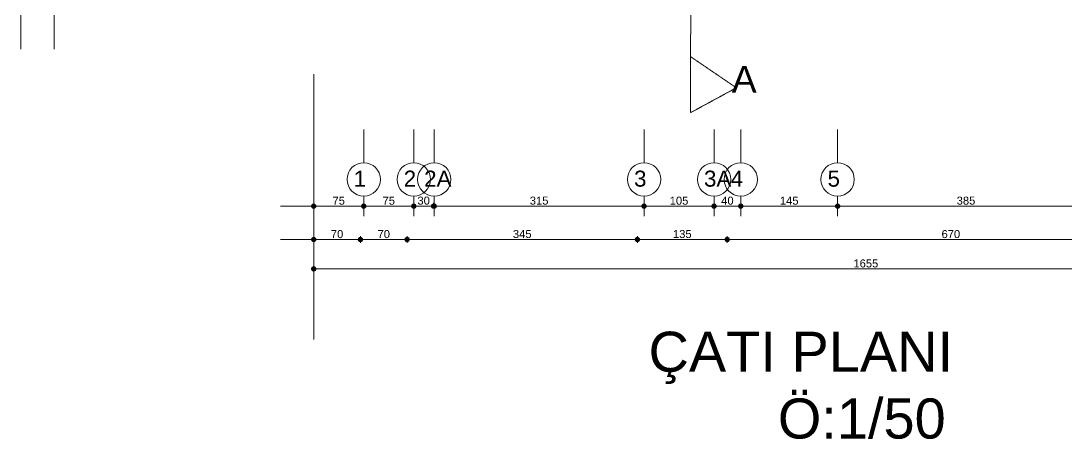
# Model space of a CAD drawing. Header units: millimetres. Extents: x 38129 to 72024, y -56282 to 16512.
# Drawn here: x 59748 to 61315, y -45744 to -45118 of the extents above; entities that cross this region are included whole.
import ezdxf

# ---------------------------------------------------------------- set-up
doc = ezdxf.new("R2010")
doc.units = ezdxf.units.MM
doc.linetypes.add('HIDDEN', pattern=[0.375, 0.25, -0.125])
for name, color, linetype, lineweight in [('DIŞÖLÇÜ', 37, 'Continuous', 0), ('mahal', 7, 'Continuous', 5), ('pencere+KAPI', 1, 'Continuous', 0)]:
    doc.layers.add(name, color=color, linetype=linetype, lineweight=lineweight)
doc.styles.add('icdisolcu_yazi', font='arial.ttf')
doc.styles.get("Standard").update_dxf_attribs({"font": 'arial.ttf'})
doc.dimstyles.new('İç Ölçü', dxfattribs={"dimtxt": 12, "dimasz": 8, "dimexe": 5, "dimexo": 0, "dimgap": 2, "dimtad": 1, "dimdec": 0, "dimzin": 12, "dimdsep": 46, "dimtxsty": 'icdisolcu_yazi', "dimblk": 'DOT', "dimcen": 8, "dimdle": 5, "dimclrd": 256, "dimclre": 256, "dimclrt": 7, "dimadec": 0, "dimazin": 3, "dimtfac": 1, "dimtdec": 0, "dimtix": 1, "dimtmove": 2, "dimatfit": 3, "dimldrblk": 'DOT', "dimfxl": 0, "dimtolj": 1, "dimtzin": 0, "dimlwd": -1, "dimlwe": -1, "dimarcsym": 0})

# ---------------------------------------------------------------- blocks, each defined once
blk = doc.blocks.new('_Dot')
at = {"color": 0, "lineweight": -2}
blk.add_line((-0.5, 0), (-1, 0), dxfattribs=at)
at = {"color": 0, "lineweight": 30, "const_width": 0.5}
blk.add_lwpolyline([(-0.25, 0, 1), (0.25, 0, 1)], format="xyb", close=True, dxfattribs=at)
blk = doc.blocks.new('*D2613')
at = {"layer": 'Defpoints', "color": 0, "transparency": 16777216}
for p in [(60187.2, -45396.5), (60262.2, -45395.4), (60262.2, -45395.4)]:
    blk.add_point(p, dxfattribs=at)
at = {"layer": 'DIŞÖLÇÜ', "transparency": 16777216}
for p, q in [((60187.2, -45396.5), (60187.2, -45390.4)), ((60262.2, -45395.4), (60262.2, -45390.4))]:
    blk.add_line(p, q, dxfattribs=at)
at = {"layer": 'DIŞÖLÇÜ', "linetype": 'Continuous', "transparency": 16777216}
blk.add_line((60195.2, -45395.4), (60254.2, -45395.4), dxfattribs=at)
at = {"layer": 'DIŞÖLÇÜ', "transparency": 16777216, "xscale": 8, "yscale": 8, "zscale": 8, "rotation": 180}
blk.add_blockref('_Dot', (60187.2, -45395.4), dxfattribs=at)
at = {"layer": 'DIŞÖLÇÜ', "transparency": 16777216, "xscale": 8, "yscale": 8, "zscale": 8}
blk.add_blockref('_Dot', (60262.2, -45395.4), dxfattribs=at)
at = {"layer": 'DIŞÖLÇÜ', "color": 7, "transparency": 16777216, "insert": (60224.7, -45387.3), "char_height": 12, "attachment_point": 5, "style": 'icdisolcu_yazi'}
blk.add_mtext('\\A1;75', dxfattribs=at)
blk = doc.blocks.new('*D2614')
at = {"layer": 'Defpoints', "color": 0, "transparency": 16777216}
for p in [(60262.2, -45395.4), (60337.2, -45395.4), (60337.2, -45395.4)]:
    blk.add_point(p, dxfattribs=at)
at = {"layer": 'DIŞÖLÇÜ', "transparency": 16777216}
for p, q in [((60262.2, -45395.4), (60262.2, -45390.4)), ((60337.2, -45395.4), (60337.2, -45390.4))]:
    blk.add_line(p, q, dxfattribs=at)
at = {"layer": 'DIŞÖLÇÜ', "linetype": 'Continuous', "transparency": 16777216}
blk.add_line((60270.2, -45395.4), (60329.2, -45395.4), dxfattribs=at)
at = {"layer": 'DIŞÖLÇÜ', "transparency": 16777216, "xscale": 8, "yscale": 8, "zscale": 8, "rotation": 180}
blk.add_blockref('_Dot', (60262.2, -45395.4), dxfattribs=at)
at = {"layer": 'DIŞÖLÇÜ', "transparency": 16777216, "xscale": 8, "yscale": 8, "zscale": 8}
blk.add_blockref('_Dot', (60337.2, -45395.4), dxfattribs=at)
at = {"layer": 'DIŞÖLÇÜ', "color": 7, "transparency": 16777216, "insert": (60299.7, -45387.3), "char_height": 12, "attachment_point": 5, "style": 'icdisolcu_yazi'}
blk.add_mtext('\\A1;75', dxfattribs=at)
blk = doc.blocks.new('*D2615')
at = {"layer": 'Defpoints', "color": 0, "transparency": 16777216}
for p in [(60367.8, -45395.4), (60682.3, -45395.4), (60682.3, -45395.4)]:
    blk.add_point(p, dxfattribs=at)
at = {"layer": 'DIŞÖLÇÜ', "transparency": 16777216}
for p, q in [((60367.8, -45395.4), (60367.8, -45390.4)), ((60682.3, -45395.4), (60682.3, -45390.4))]:
    blk.add_line(p, q, dxfattribs=at)
at = {"layer": 'DIŞÖLÇÜ', "linetype": 'Continuous', "transparency": 16777216}
blk.add_line((60375.8, -45395.4), (60674.3, -45395.4), dxfattribs=at)
at = {"layer": 'DIŞÖLÇÜ', "transparency": 16777216, "xscale": 8, "yscale": 8, "zscale": 8, "rotation": 180}
blk.add_blockref('_Dot', (60367.8, -45395.4), dxfattribs=at)
at = {"layer": 'DIŞÖLÇÜ', "transparency": 16777216, "xscale": 8, "yscale": 8, "zscale": 8}
blk.add_blockref('_Dot', (60682.3, -45395.4), dxfattribs=at)
at = {"layer": 'DIŞÖLÇÜ', "color": 7, "transparency": 16777216, "insert": (60525, -45387.2), "char_height": 12, "attachment_point": 5, "style": 'icdisolcu_yazi'}
blk.add_mtext('\\A1;315', dxfattribs=at)
blk = doc.blocks.new('*D2616')
at = {"layer": 'Defpoints', "color": 0, "transparency": 16777216}
for p in [(60682.3, -45395.4), (60787.2, -45395.4), (60787.2, -45395.4)]:
    blk.add_point(p, dxfattribs=at)
at = {"layer": 'DIŞÖLÇÜ', "transparency": 16777216}
for p, q in [((60682.3, -45395.4), (60682.3, -45390.4)), ((60787.2, -45395.4), (60787.2, -45390.4))]:
    blk.add_line(p, q, dxfattribs=at)
at = {"layer": 'DIŞÖLÇÜ', "linetype": 'Continuous', "transparency": 16777216}
blk.add_line((60690.3, -45395.4), (60779.2, -45395.4), dxfattribs=at)
at = {"layer": 'DIŞÖLÇÜ', "transparency": 16777216, "xscale": 8, "yscale": 8, "zscale": 8, "rotation": 180}
blk.add_blockref('_Dot', (60682.3, -45395.4), dxfattribs=at)
at = {"layer": 'DIŞÖLÇÜ', "transparency": 16777216, "xscale": 8, "yscale": 8, "zscale": 8}
blk.add_blockref('_Dot', (60787.2, -45395.4), dxfattribs=at)
at = {"layer": 'DIŞÖLÇÜ', "color": 7, "transparency": 16777216, "insert": (60734.7, -45387.3), "char_height": 12, "attachment_point": 5, "style": 'icdisolcu_yazi'}
blk.add_mtext('\\A1;105', dxfattribs=at)
blk = doc.blocks.new('*D2617')
at = {"layer": 'Defpoints', "color": 0, "transparency": 16777216}
for p in [(60827.2, -45395.4), (60972.4, -45395.4), (60972.4, -45395.4)]:
    blk.add_point(p, dxfattribs=at)
at = {"layer": 'DIŞÖLÇÜ', "transparency": 16777216}
for p, q in [((60827.2, -45395.4), (60827.2, -45390.4)), ((60972.4, -45395.4), (60972.4, -45390.4))]:
    blk.add_line(p, q, dxfattribs=at)
at = {"layer": 'DIŞÖLÇÜ', "linetype": 'Continuous', "transparency": 16777216}
blk.add_line((60835.2, -45395.4), (60964.4, -45395.4), dxfattribs=at)
at = {"layer": 'DIŞÖLÇÜ', "transparency": 16777216, "xscale": 8, "yscale": 8, "zscale": 8, "rotation": 180}
blk.add_blockref('_Dot', (60827.2, -45395.4), dxfattribs=at)
at = {"layer": 'DIŞÖLÇÜ', "transparency": 16777216, "xscale": 8, "yscale": 8, "zscale": 8}
blk.add_blockref('_Dot', (60972.4, -45395.4), dxfattribs=at)
at = {"layer": 'DIŞÖLÇÜ', "color": 7, "transparency": 16777216, "insert": (60899.8, -45387.3), "char_height": 12, "attachment_point": 5, "style": 'icdisolcu_yazi'}
blk.add_mtext('\\A1;145', dxfattribs=at)
blk = doc.blocks.new('*D2618')
at = {"layer": 'Defpoints', "color": 0, "transparency": 16777216}
for p in [(60972.4, -45395.4), (61357.2, -45395.4), (61357.2, -45395.4)]:
    blk.add_point(p, dxfattribs=at)
at = {"layer": 'DIŞÖLÇÜ', "transparency": 16777216}
for p, q in [((60972.4, -45395.4), (60972.4, -45390.4)), ((61357.2, -45395.4), (61357.2, -45390.4))]:
    blk.add_line(p, q, dxfattribs=at)
at = {"layer": 'DIŞÖLÇÜ', "linetype": 'Continuous', "transparency": 16777216}
blk.add_line((60980.4, -45395.4), (61349.2, -45395.4), dxfattribs=at)
at = {"layer": 'DIŞÖLÇÜ', "transparency": 16777216, "xscale": 8, "yscale": 8, "zscale": 8, "rotation": 180}
blk.add_blockref('_Dot', (60972.4, -45395.4), dxfattribs=at)
at = {"layer": 'DIŞÖLÇÜ', "transparency": 16777216, "xscale": 8, "yscale": 8, "zscale": 8}
blk.add_blockref('_Dot', (61357.2, -45395.4), dxfattribs=at)
at = {"layer": 'DIŞÖLÇÜ', "color": 7, "transparency": 16777216, "insert": (61164.8, -45387.2), "char_height": 12, "attachment_point": 5, "style": 'icdisolcu_yazi'}
blk.add_mtext('\\A1;385', dxfattribs=at)
blk = doc.blocks.new('*D2621')
at = {"layer": 'Defpoints', "color": 0, "transparency": 16777216}
for p in [(60187.2, -45489.4), (61842.3, -45489.4), (61842.3, -45489.4)]:
    blk.add_point(p, dxfattribs=at)
at = {"layer": 'DIŞÖLÇÜ', "transparency": 16777216}
for p, q in [((60187.2, -45489.4), (60187.2, -45484.4)), ((61842.3, -45489.4), (61842.3, -45484.4))]:
    blk.add_line(p, q, dxfattribs=at)
at = {"layer": 'DIŞÖLÇÜ', "linetype": 'Continuous', "transparency": 16777216}
blk.add_line((60195.2, -45489.4), (61834.3, -45489.4), dxfattribs=at)
at = {"layer": 'DIŞÖLÇÜ', "transparency": 16777216, "xscale": 8, "yscale": 8, "zscale": 8, "rotation": 180}
blk.add_blockref('_Dot', (60187.2, -45489.4), dxfattribs=at)
at = {"layer": 'DIŞÖLÇÜ', "transparency": 16777216, "xscale": 8, "yscale": 8, "zscale": 8}
blk.add_blockref('_Dot', (61842.3, -45489.4), dxfattribs=at)
at = {"layer": 'DIŞÖLÇÜ', "color": 7, "transparency": 16777216, "insert": (61014.7, -45481.3), "char_height": 12, "attachment_point": 5, "style": 'icdisolcu_yazi'}
blk.add_mtext('\\A1;1655', dxfattribs=at)
blk = doc.blocks.new('*D2625')
at = {"layer": 'Defpoints', "color": 0, "transparency": 16777216}
for p in [(60337.2, -45395.4), (60366.8, -45395.4), (60366.8, -45395.4)]:
    blk.add_point(p, dxfattribs=at)
at = {"layer": 'DIŞÖLÇÜ', "transparency": 16777216}
for p, q in [((60337.2, -45395.4), (60337.2, -45390.4)), ((60366.8, -45395.4), (60366.8, -45390.4))]:
    blk.add_line(p, q, dxfattribs=at)
at = {"layer": 'DIŞÖLÇÜ', "linetype": 'Continuous', "transparency": 16777216}
blk.add_line((60345.2, -45395.4), (60358.8, -45395.4), dxfattribs=at)
at = {"layer": 'DIŞÖLÇÜ', "transparency": 16777216, "xscale": 8, "yscale": 8, "zscale": 8, "rotation": 180}
blk.add_blockref('_Dot', (60337.2, -45395.4), dxfattribs=at)
at = {"layer": 'DIŞÖLÇÜ', "transparency": 16777216, "xscale": 8, "yscale": 8, "zscale": 8}
blk.add_blockref('_Dot', (60366.8, -45395.4), dxfattribs=at)
at = {"layer": 'DIŞÖLÇÜ', "color": 7, "transparency": 16777216, "insert": (60352, -45387.2), "char_height": 12, "attachment_point": 5, "style": 'icdisolcu_yazi'}
blk.add_mtext('\\A1;30', dxfattribs=at)
blk = doc.blocks.new('*D2640')
at = {"layer": 'Defpoints', "color": 0, "transparency": 16777216}
for p in [(60787.2, -45395.4), (60827.2, -45395.4), (60827.2, -45395.4)]:
    blk.add_point(p, dxfattribs=at)
at = {"layer": 'DIŞÖLÇÜ', "transparency": 16777216}
for p, q in [((60787.2, -45395.4), (60787.2, -45390.4)), ((60827.2, -45395.4), (60827.2, -45390.4))]:
    blk.add_line(p, q, dxfattribs=at)
at = {"layer": 'DIŞÖLÇÜ', "linetype": 'Continuous', "transparency": 16777216}
blk.add_line((60795.2, -45395.4), (60819.2, -45395.4), dxfattribs=at)
at = {"layer": 'DIŞÖLÇÜ', "transparency": 16777216, "xscale": 8, "yscale": 8, "zscale": 8, "rotation": 180}
blk.add_blockref('_Dot', (60787.2, -45395.4), dxfattribs=at)
at = {"layer": 'DIŞÖLÇÜ', "transparency": 16777216, "xscale": 8, "yscale": 8, "zscale": 8}
blk.add_blockref('_Dot', (60827.2, -45395.4), dxfattribs=at)
at = {"layer": 'DIŞÖLÇÜ', "color": 7, "transparency": 16777216, "insert": (60807.2, -45387.3), "char_height": 12, "attachment_point": 5, "style": 'icdisolcu_yazi'}
blk.add_mtext('\\A1;40', dxfattribs=at)
blk = doc.blocks.new('*D2666')
at = {"layer": 'Defpoints', "color": 0, "transparency": 16777216}
for p in [(60187.2, -44759.6), (60257.2, -44759.6), (60257.2, -45445.4)]:
    blk.add_point(p, dxfattribs=at)
at = {"layer": 'DIŞÖLÇÜ', "transparency": 16777216}
for p, q in [((60187.2, -45440.4), (60187.2, -45450.4)), ((60257.2, -45440.4), (60257.2, -45450.4))]:
    blk.add_line(p, q, dxfattribs=at)
at = {"layer": 'DIŞÖLÇÜ', "linetype": 'Continuous', "transparency": 16777216}
blk.add_line((60195.2, -45445.4), (60249.2, -45445.4), dxfattribs=at)
at = {"layer": 'DIŞÖLÇÜ', "transparency": 16777216, "xscale": 8, "yscale": 8, "zscale": 8, "rotation": 180}
blk.add_blockref('_Dot', (60187.2, -45445.4), dxfattribs=at)
at = {"layer": 'DIŞÖLÇÜ', "transparency": 16777216, "xscale": 8, "yscale": 8, "zscale": 8}
blk.add_blockref('_Dot', (60257.2, -45445.4), dxfattribs=at)
at = {"layer": 'DIŞÖLÇÜ', "color": 7, "transparency": 16777216, "insert": (60222.2, -45437.3), "char_height": 12, "attachment_point": 5, "style": 'icdisolcu_yazi'}
blk.add_mtext('\\A1;70', dxfattribs=at)
blk = doc.blocks.new('*D2667')
at = {"layer": 'Defpoints', "color": 0, "transparency": 16777216}
for p in [(60257.2, -44759.6), (60327.2, -45049.6), (60327.2, -45445.4)]:
    blk.add_point(p, dxfattribs=at)
at = {"layer": 'DIŞÖLÇÜ', "transparency": 16777216}
for p, q in [((60257.2, -45440.4), (60257.2, -45450.4)), ((60327.2, -45440.4), (60327.2, -45450.4))]:
    blk.add_line(p, q, dxfattribs=at)
at = {"layer": 'DIŞÖLÇÜ', "linetype": 'Continuous', "transparency": 16777216}
blk.add_line((60265.2, -45445.4), (60319.2, -45445.4), dxfattribs=at)
at = {"layer": 'DIŞÖLÇÜ', "transparency": 16777216, "xscale": 8, "yscale": 8, "zscale": 8, "rotation": 180}
blk.add_blockref('_Dot', (60257.2, -45445.4), dxfattribs=at)
at = {"layer": 'DIŞÖLÇÜ', "transparency": 16777216, "xscale": 8, "yscale": 8, "zscale": 8}
blk.add_blockref('_Dot', (60327.2, -45445.4), dxfattribs=at)
at = {"layer": 'DIŞÖLÇÜ', "color": 7, "transparency": 16777216, "insert": (60292.2, -45437.3), "char_height": 12, "attachment_point": 5, "style": 'icdisolcu_yazi'}
blk.add_mtext('\\A1;70', dxfattribs=at)
blk = doc.blocks.new('*D2668')
at = {"layer": 'Defpoints', "color": 0, "transparency": 16777216}
for p in [(60672.3, -44775.4), (60327.2, -45049.6), (60672.3, -45445.4)]:
    blk.add_point(p, dxfattribs=at)
at = {"layer": 'DIŞÖLÇÜ', "transparency": 16777216}
for p, q in [((60327.2, -45440.4), (60327.2, -45450.4)), ((60672.3, -45440.4), (60672.3, -45450.4))]:
    blk.add_line(p, q, dxfattribs=at)
at = {"layer": 'DIŞÖLÇÜ', "linetype": 'Continuous', "transparency": 16777216}
blk.add_line((60335.2, -45445.4), (60664.3, -45445.4), dxfattribs=at)
at = {"layer": 'DIŞÖLÇÜ', "transparency": 16777216, "xscale": 8, "yscale": 8, "zscale": 8, "rotation": 180}
blk.add_blockref('_Dot', (60327.2, -45445.4), dxfattribs=at)
at = {"layer": 'DIŞÖLÇÜ', "transparency": 16777216, "xscale": 8, "yscale": 8, "zscale": 8}
blk.add_blockref('_Dot', (60672.3, -45445.4), dxfattribs=at)
at = {"layer": 'DIŞÖLÇÜ', "color": 7, "transparency": 16777216, "insert": (60499.7, -45437.2), "char_height": 12, "attachment_point": 5, "style": 'icdisolcu_yazi'}
blk.add_mtext('\\A1;345', dxfattribs=at)
blk = doc.blocks.new('*D2669')
at = {"layer": 'Defpoints', "color": 0, "transparency": 16777216}
for p in [(60672.3, -44775.4), (60806.9, -45110.4), (60806.9, -45445.4)]:
    blk.add_point(p, dxfattribs=at)
at = {"layer": 'DIŞÖLÇÜ', "transparency": 16777216}
for p, q in [((60672.3, -45440.4), (60672.3, -45450.4)), ((60806.9, -45440.4), (60806.9, -45450.4))]:
    blk.add_line(p, q, dxfattribs=at)
at = {"layer": 'DIŞÖLÇÜ', "linetype": 'Continuous', "transparency": 16777216}
blk.add_line((60680.3, -45445.4), (60798.9, -45445.4), dxfattribs=at)
at = {"layer": 'DIŞÖLÇÜ', "transparency": 16777216, "xscale": 8, "yscale": 8, "zscale": 8, "rotation": 180}
blk.add_blockref('_Dot', (60672.3, -45445.4), dxfattribs=at)
at = {"layer": 'DIŞÖLÇÜ', "transparency": 16777216, "xscale": 8, "yscale": 8, "zscale": 8}
blk.add_blockref('_Dot', (60806.9, -45445.4), dxfattribs=at)
at = {"layer": 'DIŞÖLÇÜ', "color": 7, "transparency": 16777216, "insert": (60739.6, -45437.2), "char_height": 12, "attachment_point": 5, "style": 'icdisolcu_yazi'}
blk.add_mtext('\\A1;135', dxfattribs=at)
blk = doc.blocks.new('*D2670')
at = {"layer": 'Defpoints', "color": 0, "transparency": 16777216}
for p in [(60806.9, -45110.4), (61477.2, -45110.4), (61477.2, -45445.4)]:
    blk.add_point(p, dxfattribs=at)
at = {"layer": 'DIŞÖLÇÜ', "transparency": 16777216}
for p, q in [((60806.9, -45440.4), (60806.9, -45450.4)), ((61477.2, -45440.4), (61477.2, -45450.4))]:
    blk.add_line(p, q, dxfattribs=at)
at = {"layer": 'DIŞÖLÇÜ', "linetype": 'Continuous', "transparency": 16777216}
blk.add_line((60814.9, -45445.4), (61469.2, -45445.4), dxfattribs=at)
at = {"layer": 'DIŞÖLÇÜ', "transparency": 16777216, "xscale": 8, "yscale": 8, "zscale": 8, "rotation": 180}
blk.add_blockref('_Dot', (60806.9, -45445.4), dxfattribs=at)
at = {"layer": 'DIŞÖLÇÜ', "transparency": 16777216, "xscale": 8, "yscale": 8, "zscale": 8}
blk.add_blockref('_Dot', (61477.2, -45445.4), dxfattribs=at)
at = {"layer": 'DIŞÖLÇÜ', "color": 7, "transparency": 16777216, "insert": (61142.1, -45437.3), "char_height": 12, "attachment_point": 5, "style": 'icdisolcu_yazi'}
blk.add_mtext('\\A1;670', dxfattribs=at)

msp = doc.modelspace()

# ---------------------------------------------------------------- linework, layer by layer
at = {"layer": 'DIŞÖLÇÜ'}
for p, q in [((59748.4, -43030.4), (59748.4, -45160.4)), ((59798.4, -43030.4), (59798.4, -45160.4)), ((60187.2, -45595.4), (60187.2, -45197.6)), ((60262.2, -45330.4), (60262.2, -45280.4)), ((60262.2, -45330.4), (60262.2, -45280.4)), ((60337.2, -45330.4), (60337.2, -45280.4)), ((60337.2, -45330.4), (60337.2, -45280.4)), ((60367.8, -45330.4), (60367.8, -45280.4)), ((60367.8, -45330.4), (60367.8, -45280.4)), ((60682.3, -45330.4), (60682.3, -45280.4)), ((60682.3, -45330.4), (60682.3, -45280.4)), ((60787.2, -45330.4), (60787.2, -45280.4)), ((60787.2, -45330.4), (60787.2, -45280.4)), ((60827.2, -45330.4), (60827.2, -45280.4)), ((60827.2, -45330.4), (60827.2, -45280.4)), ((60972.4, -45330.4), (60972.4, -45280.4)), ((60972.4, -45330.4), (60972.4, -45280.4)), ((60262.2, -45410.4), (60262.2, -45380.4)), ((60337.2, -45410.4), (60337.2, -45380.4)), ((60367.8, -45410.4), (60367.8, -45380.4)), ((60682.3, -45410.4), (60682.3, -45380.4)), ((60787.2, -45410.4), (60787.2, -45380.4)), ((60827.2, -45410.4), (60827.2, -45380.4)), ((60972.4, -45410.4), (60972.4, -45380.4)), ((60137.2, -45395.4), (61892.3, -45395.4)), ((60137.2, -45445.4), (61892.3, -45445.4))]:
    msp.add_line(p, q, dxfattribs=at)
for centre in [(60262.2, -45355.4), (60337.2, -45355.4), (60367.8, -45355.4), (60682.3, -45355.4), (60787.2, -45355.4), (60827.2, -45355.4), (60972.4, -45355.4)]:
    msp.add_circle(centre, 25, dxfattribs=at)
at = {"layer": 'pencere+KAPI', "linetype": 'HIDDEN'}
msp.add_line((60753, -42952.2), (60752.1, -45255.3), dxfattribs=at)
msp.add_lwpolyline([(60752.1, -45255.3), (60820.6, -45218.1), (60752.2, -45171.6)], dxfattribs=at)

# ---------------------------------------------------------------- texts
at = {"layer": 'DIŞÖLÇÜ', "char_height": 24, "width": 425.623, "attachment_point": 1, "rotation": 0}
for s, insert in [('1', (60247.1, -45342.2)), ('2', (60322.1, -45342.2)), ('2A', (60352.7, -45342.2)), ('3', (60667.3, -45342.2)), ('3A', (60772.1, -45342.2)), ('4', (60812.1, -45342.2)), ('5', (60957.3, -45342.2))]:
    msp.add_mtext(s, dxfattribs=dict(at, insert=insert))
at = {"layer": 'mahal', "insert": (60638.4, -45583.5), "char_height": 60, "attachment_point": 1}
msp.add_mtext_dynamic_manual_height_columns('\\pi50.61;ÇATI PLANI \\P\\pi244.398;Ö:1/50', width=732.289, gutter_width=12.5, heights=[0], dxfattribs=at)
at = {"layer": 'pencere+KAPI', "linetype": 'HIDDEN', "insert": (60813.8, -45185.3), "char_height": 40, "width": 1884.499, "attachment_point": 1, "rotation": 359.9573}
msp.add_mtext('A', dxfattribs=at)

# ---------------------------------------------------------------- dimensions: what is measured, and where the dimension line sits
at = {"layer": 'DIŞÖLÇÜ'}
dim = msp.add_aligned_dim(p1=(60187.2, -44759.6), p2=(60257.2, -44759.6), distance=-685.8, dimstyle='İç Ölçü', dxfattribs=at)
dim.commit()
dim.dimension.update_dxf_attribs({"geometry": '*D2666', "text_midpoint": (60222.2, -45437.3)})
for base, p1, p2, picture, middle in [((60327.2, -45445.4), (60257.2, -44759.6), (60327.2, -45049.6), '*D2667', (60292.2, -45437.3)), ((60672.3, -45445.4), (60327.2, -45049.6), (60672.3, -44775.4), '*D2668', (60499.7, -45437.2)), ((60806.9, -45445.4), (60672.3, -44775.4), (60806.9, -45110.4), '*D2669', (60739.6, -45437.2)), ((61477.2, -45445.4), (60806.9, -45110.4), (61477.2, -45110.4), '*D2670', (61142.1, -45437.3))]:
    dim = msp.add_linear_dim(base=base, p1=p1, p2=p2, angle=180, dimstyle='İç Ölçü', dxfattribs=at)
    dim.commit()
    dim.dimension.update_dxf_attribs({"geometry": picture, "text_midpoint": middle})
for base, p1, p2, picture, middle in [((60262.2, -45395.4), (60187.2, -45396.5), (60262.2, -45395.4), '*D2613', (60224.7, -45387.3)), ((60337.2, -45395.4), (60262.2, -45395.4), (60337.2, -45395.4), '*D2614', (60299.7, -45387.3)), ((60366.8, -45395.4), (60337.2, -45395.4), (60366.8, -45395.4), '*D2625', (60352, -45387.2)), ((60682.3081, -45395.3798), (60367.7665, -45395.3798), (60682.3081, -45395.3798), '*D2615', (60525.0373, -45387.2488)), ((60787.2, -45395.4), (60682.3, -45395.4), (60787.2, -45395.4), '*D2616', (60734.7, -45387.3)), ((60827.2, -45395.4), (60787.2, -45395.4), (60827.2, -45395.4), '*D2640', (60807.2, -45387.3)), ((60972.4, -45395.4), (60827.2, -45395.4), (60972.4, -45395.4), '*D2617', (60899.8, -45387.3)), ((61357.2, -45395.4), (60972.4, -45395.4), (61357.2, -45395.4), '*D2618', (61164.8, -45387.2)), ((61842.3, -45489.4), (60187.2, -45489.4), (61842.3, -45489.4), '*D2621', (61014.7, -45481.3))]:
    dim = msp.add_linear_dim(base=base, p1=p1, p2=p2, dimstyle='İç Ölçü', dxfattribs=at)
    dim.commit()
    dim.dimension.update_dxf_attribs({"geometry": picture, "text_midpoint": middle})

doc.saveas('drawing.dxf')
